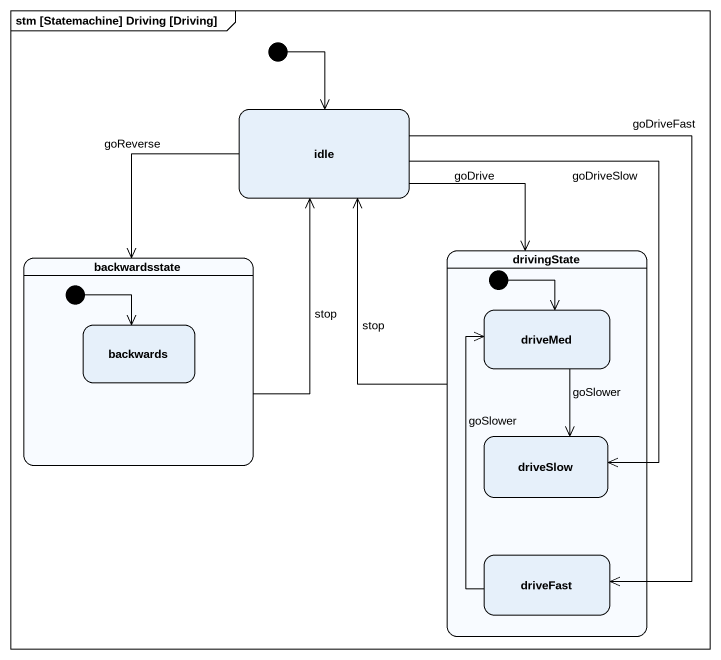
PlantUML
@startuml
mainframe stm [Statemachine] Driving [Driving]
hide empty description
state idle
state backwardsstate {
  state backwards
  [*] --> backwards
}
state drivingState {
  state driveMed
  state driveSlow
  state driveFast
  [*] --> driveMed
}
[*] --> idle
idle --> backwardsstate : goReverse
idle --> drivingState : goDrive
idle --> driveSlow : goDriveSlow
idle --> driveFast : goDriveFast
backwardsstate -up-> idle : stop
drivingState -up-> idle : stop
driveMed --> driveSlow : goSlower
driveFast -up-> driveMed : goSlower
@enduml
